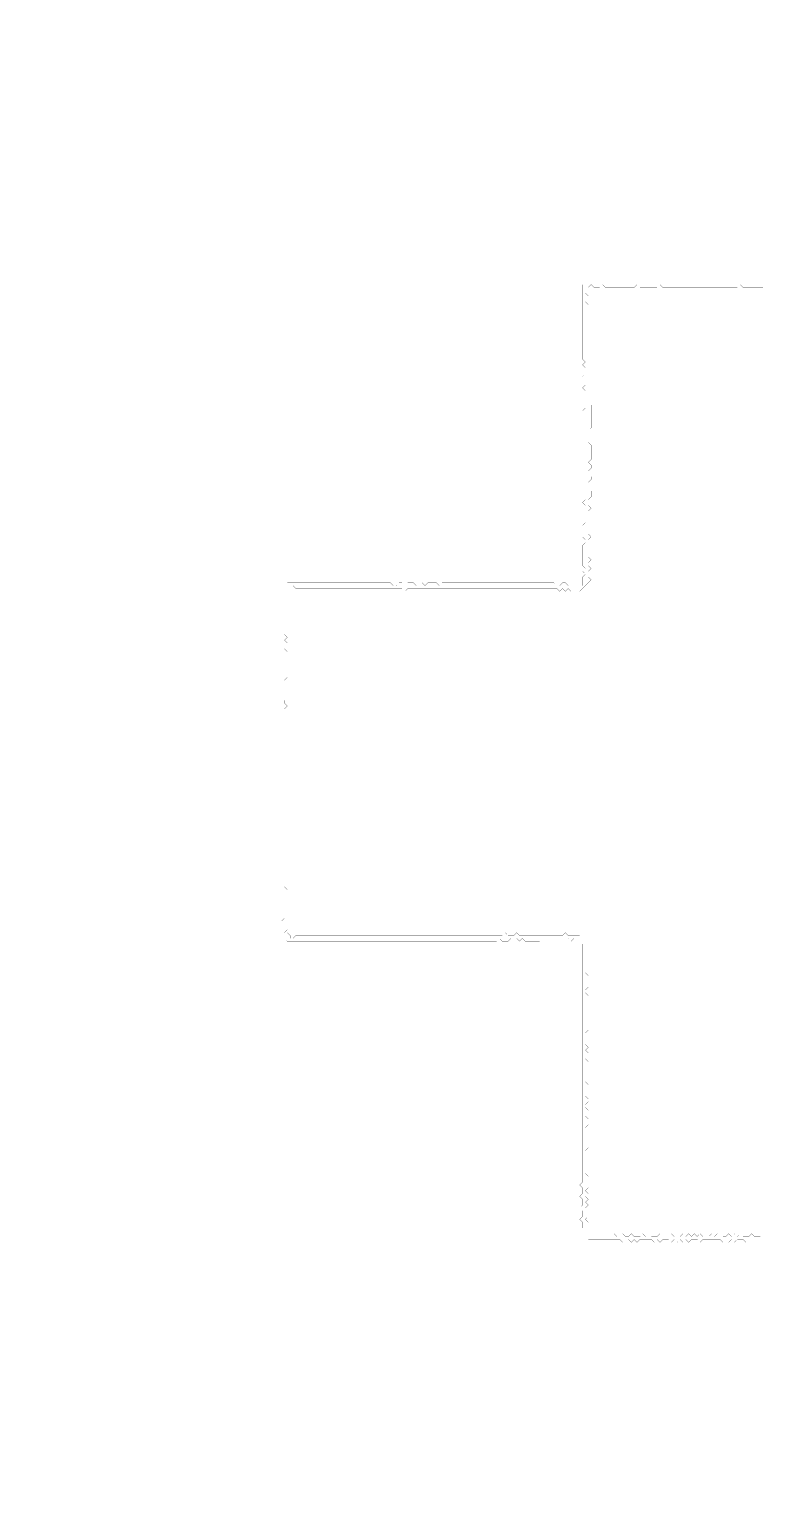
# Model space of a CAD drawing. Header units: metres. Extents: x 0 to 4981, y -4981 to 0.
# Drawn here: x 0 to 2490, y -4981 to 0 of the extents above; entities that cross this region are included whole.
import ezdxf

# ---------------------------------------------------------------- set-up
doc = ezdxf.new("R2010")
doc.units = ezdxf.units.M
doc.layers.add('conductor', color=1, linetype='Continuous')
doc.layers.add('substrate', color=5, linetype='Continuous')

msp = doc.modelspace()

# ---------------------------------------------------------------- linework, layer by layer
at = {"layer": 'conductor', "const_width": 0.5}
msp.add_lwpolyline([(2495, -877.1), (2485.3, -877.1), (2475.5, -877.1), (2465.8, -877.1), (2456, -877.1), (2446.3, -877.1), (2436.5, -877.1), (2426.8, -877.1), (2417, -867.4), (2407.3, -877.1), (2397.5, -877.1), (2387.8, -877.1), (2378, -877.1), (2368.3, -877.1), (2358.6, -877.1), (2348.8, -877.1), (2339.1, -877.1), (2329.3, -877.1), (2319.6, -877.1), (2309.8, -877.1), (2300.1, -877.1), (2290.3, -877.1), (2280.6, -877.1), (2270.8, -877.1), (2261.1, -877.1), (2251.3, -877.1), (2241.6, -877.1), (2231.9, -877.1), (2222.1, -877.1), (2212.4, -877.1), (2202.6, -877.1), (2192.9, -877.1), (2183.1, -877.1), (2173.4, -877.1), (2163.6, -877.1), (2153.9, -877.1), (2144.1, -867.4), (2134.4, -877.1), (2124.6, -877.1), (2114.9, -877.1), (2105.2, -877.1), (2095.4, -877.1), (2085.7, -877.1), (2075.9, -877.1), (2066.2, -867.4), (2056.4, -877.1), (2046.7, -877.1), (2036.9, -877.1), (2027.2, -877.1), (2017.4, -877.1), (2007.7, -877.1), (1997.9, -877.1), (1988.2, -877.1), (1978.5, -877.1), (1968.7, -877.1), (1959, -877.1), (1949.2, -867.4), (1939.5, -877.1), (1929.7, -877.1), (1920, -877.1), (1910.2, -867.4), (1900.5, -867.4), (1890.7, -877.1), (1890.7, -886.9), (1890.7, -896.6), (1900.5, -906.4), (1900.5, -916.1), (1890.7, -925.9), (1900.5, -935.6), (1900.5, -945.4), (1900.5, -955.1), (1900.5, -964.9), (1900.5, -974.6), (1900.5, -984.4), (1900.5, -994.1), (1900.5, -1003.8), (1900.5, -1013.6), (1900.5, -1023.3), (1900.5, -1033.1), (1900.5, -1042.8), (1900.5, -1052.6), (1900.5, -1062.3), (1900.5, -1072.1), (1900.5, -1081.8), (1900.5, -1091.6), (1900.5, -1101.3), (1900.5, -1111.1), (1900.5, -1120.8), (1900.5, -1130.5), (1900.5, -1140.3), (1900.5, -1150), (1900.5, -1159.8), (1900.5, -1169.5), (1900.5, -1179.3), (1900.5, -1189), (1900.5, -1198.8), (1900.5, -1208.5), (1900.5, -1218.3), (1900.5, -1228), (1900.5, -1237.8), (1900.5, -1247.5), (1900.5, -1257.2), (1900.5, -1267), (1910.2, -1276.7), (1910.2, -1286.5), (1910.2, -1296.2), (1910.2, -1306), (1910.2, -1315.7), (1910.2, -1325.5), (1910.2, -1335.2), (1910.2, -1345), (1910.2, -1354.7), (1900.5, -1364.5), (1900.5, -1374.2), (1900.5, -1383.9), (1900.5, -1393.7), (1900.5, -1403.4), (1910.2, -1413.2), (1910.2, -1422.9), (1910.2, -1432.7), (1910.2, -1442.4), (1910.2, -1452.2), (1910.2, -1461.9), (1900.5, -1471.7), (1910.2, -1481.4), (1910.2, -1491.2), (1900.5, -1500.9), (1900.5, -1510.6), (1910.2, -1520.4), (1910.2, -1530.1), (1900.5, -1539.9), (1900.5, -1549.6), (1900.5, -1559.4), (1910.2, -1569.1), (1910.2, -1578.9), (1910.2, -1588.6), (1900.5, -1598.4), (1900.5, -1608.1), (1900.5, -1617.9), (1910.2, -1627.6), (1900.5, -1637.3), (1900.5, -1647.1), (1900.5, -1656.8), (1900.5, -1666.6), (1900.5, -1676.3), (1900.5, -1686.1), (1900.5, -1695.8), (1900.5, -1705.6), (1900.5, -1715.3), (1910.2, -1725.1), (1900.5, -1734.8), (1900.5, -1744.6), (1900.5, -1754.3), (1900.5, -1764), (1900.5, -1773.8), (1900.5, -1783.5), (1900.5, -1793.3), (1910.2, -1803), (1900.5, -1812.8), (1900.5, -1822.5), (1910.2, -1832.3), (1900.5, -1842), (1900.5, -1851.8), (1900.5, -1861.5), (1910.2, -1871.2), (1900.5, -1881), (1890.7, -1890.7), (1881, -1900.5), (1871.2, -1910.2), (1861.5, -1910.2), (1851.8, -1910.2), (1842, -1910.2), (1832.3, -1900.5), (1822.5, -1910.2), (1812.8, -1900.5), (1803, -1910.2), (1793.3, -1900.5), (1783.5, -1900.5), (1773.8, -1900.5), (1764, -1900.5), (1754.3, -1900.5), (1744.6, -1900.5), (1734.8, -1900.5), (1725.1, -1900.5), (1715.3, -1900.5), (1705.6, -1900.5), (1695.8, -1900.5), (1686.1, -1900.5), (1676.3, -1900.5), (1666.6, -1900.5), (1656.8, -1900.5), (1647.1, -1900.5), (1637.3, -1900.5), (1627.6, -1900.5), (1617.9, -1900.5), (1608.1, -1900.5), (1598.4, -1900.5), (1588.6, -1900.5), (1578.9, -1900.5), (1569.1, -1900.5), (1559.4, -1900.5), (1549.6, -1900.5), (1539.9, -1900.5), (1530.1, -1900.5), (1520.4, -1900.5), (1510.6, -1900.5), (1500.9, -1900.5), (1491.2, -1900.5), (1481.4, -1900.5), (1471.7, -1900.5), (1461.9, -1900.5), (1452.2, -1900.5), (1442.4, -1900.5), (1432.7, -1900.5), (1422.9, -1900.5), (1413.2, -1900.5), (1403.4, -1900.5), (1393.7, -1900.5), (1383.9, -1900.5), (1374.2, -1900.5), (1364.5, -1900.5), (1354.7, -1900.5), (1345, -1900.5), (1335.2, -1900.5), (1325.5, -1900.5), (1315.7, -1900.5), (1306, -1900.5), (1296.2, -1900.5), (1286.5, -1900.5), (1276.7, -1910.2), (1267, -1900.5), (1257.2, -1900.5), (1247.5, -1900.5), (1237.8, -1900.5), (1228, -1900.5), (1218.3, -1900.5), (1208.5, -1900.5), (1198.8, -1900.5), (1189, -1900.5), (1179.3, -1900.5), (1169.5, -1900.5), (1159.8, -1900.5), (1150, -1900.5), (1140.3, -1900.5), (1130.5, -1900.5), (1120.8, -1900.5), (1111.1, -1900.5), (1101.3, -1900.5), (1091.6, -1900.5), (1081.8, -1900.5), (1072.1, -1900.5), (1062.3, -1900.5), (1052.6, -1900.5), (1042.8, -1900.5), (1033.1, -1900.5), (1023.3, -1900.5), (1013.6, -1900.5), (1003.8, -1900.5), (994.1, -1900.5), (984.4, -1900.5), (974.6, -1900.5), (964.9, -1900.5), (955.1, -1900.5), (945.4, -1900.5), (935.6, -1900.5), (925.9, -1900.5), (916.1, -1900.5), (906.4, -1900.5), (896.6, -1890.7), (886.9, -1890.7), (877.1, -1900.5), (877.1, -1910.2), (877.1, -1920), (877.1, -1929.7), (877.1, -1939.5), (877.1, -1949.2), (877.1, -1959), (877.1, -1968.7), (877.1, -1978.5), (877.1, -1988.2), (877.1, -1997.9), (877.1, -2007.7), (877.1, -2017.4), (877.1, -2027.2), (877.1, -2036.9), (877.1, -2046.7), (867.4, -2056.4), (877.1, -2066.2), (867.4, -2075.9), (877.1, -2085.7), (877.1, -2095.4), (867.4, -2105.2), (877.1, -2114.9), (877.1, -2124.6), (877.1, -2134.4), (877.1, -2144.1), (877.1, -2153.9), (877.1, -2163.6), (877.1, -2173.4), (877.1, -2183.1), (877.1, -2192.9), (877.1, -2202.6), (867.4, -2212.4), (877.1, -2222.1), (877.1, -2231.9), (877.1, -2241.6), (877.1, -2251.3), (877.1, -2261.1), (877.1, -2270.8), (867.4, -2280.6), (867.4, -2290.3), (877.1, -2300.1), (867.4, -2309.8), (877.1, -2319.6), (877.1, -2329.3), (877.1, -2339.1), (877.1, -2348.8), (877.1, -2358.6), (877.1, -2368.3), (877.1, -2378), (877.1, -2387.8), (877.1, -2397.5), (877.1, -2407.3), (877.1, -2417), (877.1, -2426.8), (877.1, -2436.5), (877.1, -2446.3), (877.1, -2456), (877.1, -2465.8), (877.1, -2475.5), (877.1, -2485.3), (877.1, -2495), (877.1, -2504.7), (877.1, -2514.5), (877.1, -2524.2), (877.1, -2534), (877.1, -2543.7), (877.1, -2553.5), (877.1, -2563.2), (877.1, -2573), (877.1, -2582.7), (877.1, -2592.5), (867.4, -2602.2), (877.1, -2612), (877.1, -2621.7), (877.1, -2631.4), (877.1, -2641.2), (877.1, -2650.9), (877.1, -2660.7), (877.1, -2670.4), (877.1, -2680.2), (877.1, -2689.9), (877.1, -2699.7), (877.1, -2709.4), (877.1, -2719.2), (877.1, -2728.9), (877.1, -2738.7), (877.1, -2748.4), (877.1, -2758.1), (877.1, -2767.9), (877.1, -2777.6), (877.1, -2787.4), (877.1, -2797.1), (877.1, -2806.9), (877.1, -2816.6), (877.1, -2826.4), (877.1, -2836.1), (877.1, -2845.9), (877.1, -2855.6), (877.1, -2865.4), (877.1, -2875.1), (877.1, -2884.8), (877.1, -2894.6), (877.1, -2904.3), (867.4, -2914.1), (877.1, -2923.8), (877.1, -2933.6), (877.1, -2943.3), (877.1, -2953.1), (877.1, -2962.8), (877.1, -2972.6), (877.1, -2982.3), (877.1, -2992.1), (877.1, -3001.8), (877.1, -3011.5), (877.1, -3021.3), (877.1, -3031), (877.1, -3040.8), (877.1, -3050.5), (877.1, -3060.3), (867.4, -3070), (877.1, -3070), (886.9, -3079.8), (886.9, -3089.5), (896.6, -3089.5), (906.4, -3079.8), (916.1, -3079.8), (925.9, -3079.8), (935.6, -3079.8), (945.4, -3079.8), (955.1, -3079.8), (964.9, -3079.8), (974.6, -3079.8), (984.4, -3079.8), (994.1, -3079.8), (1003.8, -3079.8), (1013.6, -3079.8), (1023.3, -3079.8), (1033.1, -3079.8), (1042.8, -3079.8), (1052.6, -3079.8), (1062.3, -3079.8), (1072.1, -3079.8), (1081.8, -3079.8), (1091.6, -3079.8), (1101.3, -3079.8), (1111.1, -3079.8), (1120.8, -3079.8), (1130.5, -3079.8), (1140.3, -3079.8), (1150, -3079.8), (1159.8, -3079.8), (1169.5, -3079.8), (1179.3, -3079.8), (1189, -3079.8), (1198.8, -3079.8), (1208.5, -3079.8), (1218.3, -3079.8), (1228, -3079.8), (1237.8, -3079.8), (1247.5, -3079.8), (1257.2, -3079.8), (1267, -3079.8), (1276.7, -3079.8), (1286.5, -3079.8), (1296.2, -3079.8), (1306, -3079.8), (1315.7, -3079.8), (1325.5, -3079.8), (1335.2, -3079.8), (1345, -3079.8), (1354.7, -3079.8), (1364.5, -3079.8), (1374.2, -3079.8), (1383.9, -3079.8), (1393.7, -3079.8), (1403.4, -3079.8), (1413.2, -3079.8), (1422.9, -3079.8), (1432.7, -3079.8), (1442.4, -3079.8), (1452.2, -3079.8), (1461.9, -3079.8), (1471.7, -3079.8), (1481.4, -3079.8), (1491.2, -3079.8), (1500.9, -3079.8), (1510.6, -3079.8), (1520.4, -3079.8), (1530.1, -3079.8), (1539.9, -3079.8), (1549.6, -3079.8), (1559.4, -3079.8), (1569.1, -3079.8), (1578.9, -3079.8), (1588.6, -3079.8), (1598.4, -3079.8), (1608.1, -3079.8), (1617.9, -3070), (1627.6, -3079.8), (1637.3, -3079.8), (1647.1, -3079.8), (1656.8, -3070), (1666.6, -3079.8), (1676.3, -3079.8), (1686.1, -3079.8), (1695.8, -3079.8), (1705.6, -3079.8), (1715.3, -3079.8), (1725.1, -3079.8), (1734.8, -3079.8), (1744.6, -3079.8), (1754.3, -3079.8), (1764, -3079.8), (1773.8, -3079.8), (1783.5, -3079.8), (1793.3, -3079.8), (1803, -3079.8), (1812.8, -3079.8), (1822.5, -3070), (1832.3, -3079.8), (1842, -3079.8), (1851.8, -3079.8), (1861.5, -3079.8), (1871.2, -3079.8), (1881, -3089.5), (1890.7, -3099.3), (1890.7, -3109), (1890.7, -3118.8), (1900.5, -3128.5), (1900.5, -3138.2), (1900.5, -3148), (1890.7, -3157.7), (1890.7, -3167.5), (1900.5, -3177.2), (1890.7, -3187), (1890.7, -3196.7), (1890.7, -3206.5), (1900.5, -3216.2), (1900.5, -3226), (1900.5, -3235.7), (1900.5, -3245.4), (1900.5, -3255.2), (1890.7, -3264.9), (1890.7, -3274.7), (1900.5, -3284.4), (1900.5, -3294.2), (1900.5, -3303.9), (1900.5, -3313.7), (1900.5, -3323.4), (1900.5, -3333.2), (1900.5, -3342.9), (1900.5, -3352.7), (1900.5, -3362.4), (1900.5, -3372.1), (1900.5, -3381.9), (1900.5, -3391.6), (1900.5, -3401.4), (1890.7, -3411.1), (1890.7, -3420.9), (1890.7, -3430.6), (1890.7, -3440.4), (1890.7, -3450.1), (1900.5, -3459.9), (1890.7, -3469.6), (1900.5, -3479.4), (1900.5, -3489.1), (1890.7, -3498.8), (1900.5, -3508.6), (1900.5, -3518.3), (1900.5, -3528.1), (1900.5, -3537.8), (1900.5, -3547.6), (1900.5, -3557.3), (1900.5, -3567.1), (1890.7, -3576.8), (1900.5, -3586.6), (1900.5, -3596.3), (1900.5, -3606.1), (1900.5, -3615.8), (1890.7, -3625.5), (1900.5, -3635.3), (1900.5, -3645), (1890.7, -3654.8), (1890.7, -3664.5), (1900.5, -3674.3), (1900.5, -3684), (1890.7, -3693.8), (1900.5, -3703.5), (1900.5, -3713.3), (1900.5, -3723), (1890.7, -3732.8), (1900.5, -3742.5), (1900.5, -3752.2), (1900.5, -3762), (1900.5, -3771.7), (1900.5, -3781.5), (1900.5, -3791.2), (1900.5, -3801), (1890.7, -3810.7), (1900.5, -3820.5), (1900.5, -3830.2), (1900.5, -3840), (1900.5, -3849.7), (1900.5, -3859.5), (1900.5, -3869.2), (1900.5, -3878.9), (1890.7, -3888.7), (1900.5, -3898.4), (1900.5, -3908.2), (1900.5, -3917.9), (1900.5, -3927.7), (1900.5, -3937.4), (1890.7, -3947.2), (1900.5, -3956.9), (1890.7, -3966.7), (1900.5, -3976.4), (1890.7, -3986.2), (1900.5, -3995.9), (1890.7, -4005.6), (1900.5, -4015.4), (1900.5, -4025.1), (1900.5, -4034.9), (1890.7, -4044.6), (1900.5, -4054.4), (1900.5, -4064.1), (1900.5, -4073.9), (1900.5, -4083.6), (1910.2, -4093.4), (1920, -4093.4), (1929.7, -4093.4), (1939.5, -4093.4), (1949.2, -4093.4), (1959, -4093.4), (1968.7, -4093.4), (1978.5, -4093.4), (1988.2, -4093.4), (1997.9, -4103.1), (2007.7, -4093.4), (2017.4, -4093.4), (2027.2, -4103.1), (2036.9, -4103.1), (2046.7, -4093.4), (2056.4, -4103.1), (2066.2, -4103.1), (2075.9, -4103.1), (2085.7, -4093.4), (2095.4, -4103.1), (2105.2, -4093.4), (2114.9, -4103.1), (2124.6, -4103.1), (2134.4, -4103.1), (2144.1, -4093.4), (2153.9, -4093.4), (2163.6, -4093.4), (2173.4, -4093.4), (2183.1, -4093.4), (2192.9, -4103.1), (2202.6, -4093.4), (2212.4, -4103.1), (2222.1, -4093.4), (2231.9, -4103.1), (2241.6, -4093.4), (2251.3, -4103.1), (2261.1, -4093.4), (2270.8, -4103.1), (2280.6, -4093.4), (2290.3, -4103.1), (2300.1, -4093.4), (2309.8, -4103.1), (2319.6, -4093.4), (2329.3, -4103.1), (2339.1, -4093.4), (2348.8, -4093.4), (2358.6, -4103.1), (2368.3, -4103.1), (2378, -4093.4), (2387.8, -4103.1), (2397.5, -4093.4), (2407.3, -4103.1), (2417, -4093.4), (2426.8, -4103.1), (2436.5, -4103.1), (2446.3, -4103.1), (2456, -4093.4), (2465.8, -4103.1), (2475.5, -4103.1), (2485.3, -4103.1), (2495, -4093.4)], dxfattribs=at)
msp.add_lwpolyline([(1900.5, -877.1), (1910.2, -867.4), (1920, -877.1), (1910.2, -886.9)], close=True, dxfattribs=at)
at = {"layer": 'substrate', "const_width": 0.5}
for points in [[(2495, 0), (2485.3, 0), (2475.5, 0), (2465.8, 0), (2456, 0), (2446.3, 0), (2436.5, 0), (2426.8, 0), (2417, 0), (2407.3, 0), (2397.5, 0), (2387.8, 0), (2378, 0), (2368.3, 0), (2358.6, 0), (2348.8, 0), (2339.1, 0), (2329.3, 0), (2319.6, 0), (2309.8, 0), (2300.1, 0), (2290.3, 0), (2280.6, 0), (2270.8, 0), (2261.1, 0), (2251.3, 0), (2241.6, 0), (2231.9, 0), (2222.1, 0), (2212.4, 0), (2202.6, 0), (2192.9, 0), (2183.1, 0), (2173.4, 0), (2163.6, 0), (2153.9, 0), (2144.1, 0), (2134.4, 0), (2124.6, 0), (2114.9, 0), (2105.2, 0), (2095.4, 0), (2085.7, 0), (2075.9, 0), (2066.2, 0), (2056.4, 0), (2046.7, 0), (2036.9, 0), (2027.2, 0), (2017.4, 0), (2007.7, 0), (1997.9, 0), (1988.2, 0), (1978.5, 0), (1968.7, 0), (1959, 0), (1949.2, 0), (1939.5, 0), (1929.7, 0), (1920, 0), (1910.2, 0), (1900.5, 0), (1890.7, 0), (1881, 0), (1871.2, 0), (1861.5, 0), (1851.8, 0), (1842, 0), (1832.3, 0), (1822.5, 0), (1812.8, 0), (1803, 0), (1793.3, 0), (1783.5, 0), (1773.8, 0), (1764, 0), (1754.3, 0), (1744.6, 0), (1734.8, 0), (1725.1, 0), (1715.3, 0), (1705.6, 0), (1695.8, 0), (1686.1, 0), (1676.3, 0), (1666.6, 0), (1656.8, 0), (1647.1, 0), (1637.3, 0), (1627.6, 0), (1617.9, 0), (1608.1, 0), (1598.4, 0), (1588.6, 0), (1578.9, 0), (1569.1, 0), (1559.4, 0), (1549.6, 0), (1539.9, 0), (1530.1, 0), (1520.4, 0), (1510.6, 0), (1500.9, 0), (1491.2, 0), (1481.4, 0), (1471.7, 0), (1461.9, 0), (1452.2, 0), (1442.4, 0), (1432.7, 0), (1422.9, 0), (1413.2, 0), (1403.4, 0), (1393.7, 0), (1383.9, 0), (1374.2, 0), (1364.5, 0), (1354.7, 0), (1345, 0), (1335.2, 0), (1325.5, 0), (1315.7, 0), (1306, 0), (1296.2, 0), (1286.5, 0), (1276.7, 0), (1267, 0), (1257.2, 0), (1247.5, 0), (1237.8, 0), (1228, 0), (1218.3, 0), (1208.5, 0), (1198.8, 0), (1189, 0), (1179.3, 0), (1169.5, 0), (1159.8, 0), (1150, 0), (1140.3, 0), (1130.5, 0), (1120.8, 0), (1111.1, 0), (1101.3, 0), (1091.6, 0), (1081.8, 0), (1072.1, 0), (1062.3, 0), (1052.6, 0), (1042.8, 0), (1033.1, 0), (1023.3, 0), (1013.6, 0), (1003.8, 0), (994.1, 0), (984.4, 0), (974.6, 0), (964.9, 0), (955.1, 0), (945.4, 0), (935.6, 0), (925.9, 0), (916.1, 0), (906.4, 0), (896.6, 0), (886.9, 0), (877.1, 0), (867.4, 0), (857.7, 0), (847.9, 0), (838.2, 0), (828.4, 0), (818.7, 0), (808.9, 0), (799.2, 0), (789.4, 0), (779.7, 0), (769.9, 0), (760.2, 0), (750.4, 0), (740.7, 0), (731, 0), (721.2, 0), (711.5, 0), (701.7, 0), (692, 0), (682.2, 0), (672.5, 0), (662.7, 0), (653, 0), (643.2, 0), (633.5, 0), (623.8, 0), (614, 0), (604.3, 0), (594.5, 0), (584.8, 0), (575, 0), (565.3, 0), (555.5, 0), (545.8, 0), (536, 0), (526.3, 0), (516.5, 0), (506.8, 0), (497.1, 0), (487.3, 0), (477.6, 0), (467.8, 0), (458.1, 0), (448.3, 0), (438.6, 0), (428.8, 0), (419.1, 0), (409.3, 0), (399.6, 0), (389.8, 0), (380.1, 0), (370.4, 0), (360.6, 0), (350.9, 0), (341.1, 0), (331.4, 0), (321.6, 0), (311.9, 0), (302.1, 0), (292.4, 0), (282.6, 0), (272.9, 0), (263.1, 0), (253.4, 0), (243.7, 0), (233.9, 0), (224.2, 0), (214.4, 0), (204.7, 0), (194.9, 0), (185.2, 0), (175.4, 0), (165.7, 0), (155.9, 0), (146.2, 0), (136.4, 0), (126.7, 0), (117, 0), (107.2, 0), (97.5, 0), (87.7, 0), (78, 0), (68.2, 0), (58.5, 0), (48.7, 0), (39, 0), (29.2, 0), (19.5, 0), (9.7, 0), (0, 0), (0, -9.7), (0, -19.5), (0, -29.2), (0, -39), (0, -48.7), (0, -58.5), (0, -68.2), (0, -78), (0, -87.7), (0, -97.5), (0, -107.2), (0, -117), (0, -126.7), (0, -136.4), (0, -146.2), (0, -155.9), (0, -165.7), (0, -175.4), (0, -185.2), (0, -194.9), (0, -204.7), (0, -214.4), (0, -224.2), (0, -233.9), (0, -243.7), (0, -253.4), (0, -263.1), (0, -272.9), (0, -282.6), (0, -292.4), (0, -302.1), (0, -311.9), (0, -321.6), (0, -331.4), (0, -341.1), (0, -350.9), (0, -360.6), (0, -370.4), (0, -380.1), (0, -389.8), (0, -399.6), (0, -409.3), (0, -419.1), (0, -428.8), (0, -438.6), (0, -448.3), (0, -458.1), (0, -467.8), (0, -477.6), (0, -487.3), (0, -497.1), (0, -506.8), (0, -516.5), (0, -526.3), (0, -536), (0, -545.8), (0, -555.5), (0, -565.3), (0, -575), (0, -584.8), (0, -594.5), (0, -604.3), (0, -614), (0, -623.8), (0, -633.5), (0, -643.2), (0, -653), (0, -662.7), (0, -672.5), (0, -682.2), (0, -692), (0, -701.7), (0, -711.5), (0, -721.2), (0, -731), (0, -740.7), (0, -750.4), (0, -760.2), (0, -769.9), (0, -779.7), (0, -789.4), (0, -799.2), (0, -808.9), (0, -818.7), (0, -828.4), (0, -838.2), (0, -847.9), (0, -857.7), (0, -867.4), (0, -877.1), (0, -886.9), (0, -896.6), (0, -906.4), (0, -916.1), (0, -925.9), (0, -935.6), (0, -945.4), (0, -955.1), (0, -964.9), (0, -974.6), (0, -984.4), (0, -994.1), (0, -1003.8), (0, -1013.6), (0, -1023.3), (0, -1033.1), (0, -1042.8), (0, -1052.6), (0, -1062.3), (0, -1072.1), (0, -1081.8), (0, -1091.6), (0, -1101.3), (0, -1111.1), (0, -1120.8), (0, -1130.5), (0, -1140.3), (0, -1150), (0, -1159.8), (0, -1169.5), (0, -1179.3), (0, -1189), (0, -1198.8), (0, -1208.5), (0, -1218.3), (0, -1228), (0, -1237.8), (0, -1247.5), (0, -1257.2), (0, -1267), (0, -1276.7), (0, -1286.5), (0, -1296.2), (0, -1306), (0, -1315.7), (0, -1325.5), (0, -1335.2), (0, -1345), (0, -1354.7), (0, -1364.5), (0, -1374.2), (0, -1383.9), (0, -1393.7), (0, -1403.4), (0, -1413.2), (0, -1422.9), (0, -1432.7), (0, -1442.4), (0, -1452.2), (0, -1461.9), (0, -1471.7), (0, -1481.4), (0, -1491.2), (0, -1500.9), (0, -1510.6), (0, -1520.4), (0, -1530.1), (0, -1539.9), (0, -1549.6), (0, -1559.4), (0, -1569.1), (0, -1578.9), (0, -1588.6), (0, -1598.4), (0, -1608.1), (0, -1617.9), (0, -1627.6), (0, -1637.3), (0, -1647.1), (0, -1656.8), (0, -1666.6), (0, -1676.3), (0, -1686.1), (0, -1695.8), (0, -1705.6), (0, -1715.3), (0, -1725.1), (0, -1734.8), (0, -1744.6), (0, -1754.3), (0, -1764), (0, -1773.8), (0, -1783.5), (0, -1793.3), (0, -1803), (0, -1812.8), (0, -1822.5), (0, -1832.3), (0, -1842), (0, -1851.8), (0, -1861.5), (0, -1871.2), (0, -1881), (0, -1890.7), (0, -1900.5), (0, -1910.2), (0, -1920), (0, -1929.7), (0, -1939.5), (0, -1949.2), (0, -1959), (0, -1968.7), (0, -1978.5), (0, -1988.2), (0, -1997.9), (0, -2007.7), (0, -2017.4), (0, -2027.2), (0, -2036.9), (0, -2046.7), (0, -2056.4), (0, -2066.2), (0, -2075.9), (0, -2085.7), (0, -2095.4), (0, -2105.2), (0, -2114.9), (0, -2124.6), (0, -2134.4), (0, -2144.1), (0, -2153.9), (0, -2163.6), (0, -2173.4), (0, -2183.1), (0, -2192.9), (0, -2202.6), (0, -2212.4), (0, -2222.1), (0, -2231.9), (0, -2241.6), (0, -2251.3), (0, -2261.1), (0, -2270.8), (0, -2280.6), (0, -2290.3), (0, -2300.1), (0, -2309.8), (0, -2319.6), (0, -2329.3), (0, -2339.1), (0, -2348.8), (0, -2358.6), (0, -2368.3), (0, -2378), (0, -2387.8), (0, -2397.5), (0, -2407.3), (0, -2417), (0, -2426.8), (0, -2436.5), (0, -2446.3), (0, -2456), (0, -2465.8), (0, -2475.5), (0, -2485.3), (0, -2495), (0, -2504.7), (0, -2514.5), (0, -2524.2), (0, -2534), (0, -2543.7), (0, -2553.5), (0, -2563.2), (0, -2573), (0, -2582.7), (0, -2592.5), (0, -2602.2), (0, -2612), (0, -2621.7), (0, -2631.4), (0, -2641.2), (0, -2650.9), (0, -2660.7), (0, -2670.4), (0, -2680.2), (0, -2689.9), (0, -2699.7), (0, -2709.4), (0, -2719.2), (0, -2728.9), (0, -2738.7), (0, -2748.4), (0, -2758.1), (0, -2767.9), (0, -2777.6), (0, -2787.4), (0, -2797.1), (0, -2806.9), (0, -2816.6), (0, -2826.4), (0, -2836.1), (0, -2845.9), (0, -2855.6), (0, -2865.4), (0, -2875.1), (0, -2884.8), (0, -2894.6), (0, -2904.3), (0, -2914.1), (0, -2923.8), (0, -2933.6), (0, -2943.3), (0, -2953.1), (0, -2962.8), (0, -2972.6), (0, -2982.3), (0, -2992.1), (0, -3001.8), (0, -3011.5), (0, -3021.3), (0, -3031), (0, -3040.8), (0, -3050.5), (0, -3060.3), (0, -3070), (0, -3079.8), (0, -3089.5), (0, -3099.3), (0, -3109), (0, -3118.8), (0, -3128.5), (0, -3138.2), (0, -3148), (0, -3157.7), (0, -3167.5), (0, -3177.2), (0, -3187), (0, -3196.7), (0, -3206.5), (0, -3216.2), (0, -3226), (0, -3235.7), (0, -3245.4), (0, -3255.2), (0, -3264.9), (0, -3274.7), (0, -3284.4), (0, -3294.2), (0, -3303.9), (0, -3313.7), (0, -3323.4), (0, -3333.2), (0, -3342.9), (0, -3352.7), (0, -3362.4), (0, -3372.1), (0, -3381.9), (0, -3391.6), (0, -3401.4), (0, -3411.1), (0, -3420.9), (0, -3430.6), (0, -3440.4), (0, -3450.1), (0, -3459.9), (0, -3469.6), (0, -3479.4), (0, -3489.1), (0, -3498.8), (0, -3508.6), (0, -3518.3), (0, -3528.1), (0, -3537.8), (0, -3547.6), (0, -3557.3), (0, -3567.1), (0, -3576.8), (0, -3586.6), (0, -3596.3), (0, -3606.1), (0, -3615.8), (0, -3625.5), (0, -3635.3), (0, -3645), (0, -3654.8), (0, -3664.5), (0, -3674.3), (0, -3684), (0, -3693.8), (0, -3703.5), (0, -3713.3), (0, -3723), (0, -3732.8), (0, -3742.5), (0, -3752.2), (0, -3762), (0, -3771.7), (0, -3781.5), (0, -3791.2), (0, -3801), (0, -3810.7), (0, -3820.5), (0, -3830.2), (0, -3840), (0, -3849.7), (0, -3859.5), (0, -3869.2), (0, -3878.9), (0, -3888.7), (0, -3898.4), (0, -3908.2), (0, -3917.9), (0, -3927.7), (0, -3937.4), (0, -3947.2), (0, -3956.9), (0, -3966.7), (0, -3976.4), (0, -3986.2), (0, -3995.9), (0, -4005.6), (0, -4015.4), (0, -4025.1), (0, -4034.9), (0, -4044.6), (0, -4054.4), (0, -4064.1), (0, -4073.9), (0, -4083.6), (0, -4093.4), (0, -4103.1), (0, -4112.9), (0, -4122.6), (0, -4132.3), (0, -4142.1), (0, -4151.8), (0, -4161.6), (0, -4171.3), (0, -4181.1), (0, -4190.8), (0, -4200.6), (0, -4210.3), (0, -4220.1), (0, -4229.8), (0, -4239.6), (0, -4249.3), (0, -4259), (0, -4268.8), (0, -4278.5), (0, -4288.3), (0, -4298), (0, -4307.8), (0, -4317.5), (0, -4327.3), (0, -4337), (0, -4346.8), (0, -4356.5), (0, -4366.2), (0, -4376), (0, -4385.7), (0, -4395.5), (0, -4405.2), (0, -4415), (0, -4424.7), (0, -4434.5), (0, -4444.2), (0, -4454), (0, -4463.7), (0, -4473.5), (0, -4483.2), (0, -4492.9), (0, -4502.7), (0, -4512.4), (0, -4522.2), (0, -4531.9), (0, -4541.7), (0, -4551.4), (0, -4561.2), (0, -4570.9), (0, -4580.7), (0, -4590.4), (0, -4600.2), (0, -4609.9), (0, -4619.6), (0, -4629.4), (0, -4639.1), (0, -4648.9), (0, -4658.6), (0, -4668.4), (0, -4678.1), (0, -4687.9), (0, -4697.6), (0, -4707.4), (0, -4717.1), (0, -4726.9), (0, -4736.6), (0, -4746.3), (0, -4756.1), (0, -4765.8), (0, -4775.6), (0, -4785.3), (0, -4795.1), (0, -4804.8), (0, -4814.6), (0, -4824.3), (0, -4834.1), (0, -4843.8), (0, -4853.6), (0, -4863.3), (0, -4873), (0, -4882.8), (0, -4892.5), (0, -4902.3), (0, -4912), (0, -4921.8), (0, -4931.5), (0, -4941.3), (0, -4951), (0, -4960.8), (0, -4970.5), (0, -4980.3), (9.7, -4980.3), (19.5, -4980.3), (29.2, -4980.3), (39, -4980.3), (48.7, -4980.3), (58.5, -4980.3), (68.2, -4980.3), (78, -4980.3), (87.7, -4980.3), (97.5, -4980.3), (107.2, -4980.3), (117, -4980.3), (126.7, -4980.3), (136.4, -4980.3), (146.2, -4980.3), (155.9, -4980.3), (165.7, -4980.3), (175.4, -4980.3), (185.2, -4980.3), (194.9, -4980.3), (204.7, -4980.3), (214.4, -4980.3), (224.2, -4980.3), (233.9, -4980.3), (243.7, -4980.3), (253.4, -4980.3), (263.1, -4980.3), (272.9, -4980.3), (282.6, -4980.3), (292.4, -4980.3), (302.1, -4980.3), (311.9, -4980.3), (321.6, -4980.3), (331.4, -4980.3), (341.1, -4980.3), (350.9, -4980.3), (360.6, -4980.3), (370.4, -4980.3), (380.1, -4980.3), (389.8, -4980.3), (399.6, -4980.3), (409.3, -4980.3), (419.1, -4980.3), (428.8, -4980.3), (438.6, -4980.3), (448.3, -4980.3), (458.1, -4980.3), (467.8, -4980.3), (477.6, -4980.3), (487.3, -4980.3), (497.1, -4980.3), (506.8, -4980.3), (516.5, -4980.3), (526.3, -4980.3), (536, -4980.3), (545.8, -4980.3), (555.5, -4980.3), (565.3, -4980.3), (575, -4980.3), (584.8, -4980.3), (594.5, -4980.3), (604.3, -4980.3), (614, -4980.3), (623.8, -4980.3), (633.5, -4980.3), (643.2, -4980.3), (653, -4980.3), (662.7, -4980.3), (672.5, -4980.3), (682.2, -4980.3), (692, -4980.3), (701.7, -4980.3), (711.5, -4980.3), (721.2, -4980.3), (731, -4980.3), (740.7, -4980.3), (750.4, -4980.3), (760.2, -4980.3), (769.9, -4980.3), (779.7, -4980.3), (789.4, -4980.3), (799.2, -4980.3), (808.9, -4980.3), (818.7, -4980.3), (828.4, -4980.3), (838.2, -4980.3), (847.9, -4980.3), (857.7, -4980.3), (867.4, -4980.3), (877.1, -4980.3), (886.9, -4980.3), (896.6, -4980.3), (906.4, -4980.3), (916.1, -4980.3), (925.9, -4980.3), (935.6, -4980.3), (945.4, -4980.3), (955.1, -4980.3), (964.9, -4980.3), (974.6, -4980.3), (984.4, -4980.3), (994.1, -4980.3), (1003.8, -4980.3), (1013.6, -4980.3), (1023.3, -4980.3), (1033.1, -4980.3), (1042.8, -4980.3), (1052.6, -4980.3), (1062.3, -4980.3), (1072.1, -4980.3), (1081.8, -4980.3), (1091.6, -4980.3), (1101.3, -4980.3), (1111.1, -4980.3), (1120.8, -4980.3), (1130.5, -4980.3), (1140.3, -4980.3), (1150, -4980.3), (1159.8, -4980.3), (1169.5, -4980.3), (1179.3, -4980.3), (1189, -4980.3), (1198.8, -4980.3), (1208.5, -4980.3), (1218.3, -4980.3), (1228, -4980.3), (1237.8, -4980.3), (1247.5, -4980.3), (1257.2, -4980.3), (1267, -4980.3), (1276.7, -4980.3), (1286.5, -4980.3), (1296.2, -4980.3), (1306, -4980.3), (1315.7, -4980.3), (1325.5, -4980.3), (1335.2, -4980.3), (1345, -4980.3), (1354.7, -4980.3), (1364.5, -4980.3), (1374.2, -4980.3), (1383.9, -4980.3), (1393.7, -4980.3), (1403.4, -4980.3), (1413.2, -4980.3), (1422.9, -4980.3), (1432.7, -4980.3), (1442.4, -4980.3), (1452.2, -4980.3), (1461.9, -4980.3), (1471.7, -4980.3), (1481.4, -4980.3), (1491.2, -4980.3), (1500.9, -4980.3), (1510.6, -4980.3), (1520.4, -4980.3), (1530.1, -4980.3), (1539.9, -4980.3), (1549.6, -4980.3), (1559.4, -4980.3), (1569.1, -4980.3), (1578.9, -4980.3), (1588.6, -4980.3), (1598.4, -4980.3), (1608.1, -4980.3), (1617.9, -4980.3), (1627.6, -4980.3), (1637.3, -4980.3), (1647.1, -4980.3), (1656.8, -4980.3), (1666.6, -4980.3), (1676.3, -4980.3), (1686.1, -4980.3), (1695.8, -4980.3), (1705.6, -4980.3), (1715.3, -4980.3), (1725.1, -4980.3), (1734.8, -4980.3), (1744.6, -4980.3), (1754.3, -4980.3), (1764, -4980.3), (1773.8, -4980.3), (1783.5, -4980.3), (1793.3, -4980.3), (1803, -4980.3), (1812.8, -4980.3), (1822.5, -4980.3), (1832.3, -4980.3), (1842, -4980.3), (1851.8, -4980.3), (1861.5, -4980.3), (1871.2, -4980.3), (1881, -4980.3), (1890.7, -4980.3), (1900.5, -4980.3), (1910.2, -4980.3), (1920, -4980.3), (1929.7, -4980.3), (1939.5, -4980.3), (1949.2, -4980.3), (1959, -4980.3), (1968.7, -4980.3), (1978.5, -4980.3), (1988.2, -4980.3), (1997.9, -4980.3), (2007.7, -4980.3), (2017.4, -4980.3), (2027.2, -4980.3), (2036.9, -4980.3), (2046.7, -4980.3), (2056.4, -4980.3), (2066.2, -4980.3), (2075.9, -4980.3), (2085.7, -4980.3), (2095.4, -4980.3), (2105.2, -4980.3), (2114.9, -4980.3), (2124.6, -4980.3), (2134.4, -4980.3), (2144.1, -4980.3), (2153.9, -4980.3), (2163.6, -4980.3), (2173.4, -4980.3), (2183.1, -4980.3), (2192.9, -4980.3), (2202.6, -4980.3), (2212.4, -4980.3), (2222.1, -4980.3), (2231.9, -4980.3), (2241.6, -4980.3), (2251.3, -4980.3), (2261.1, -4980.3), (2270.8, -4980.3), (2280.6, -4980.3), (2290.3, -4980.3), (2300.1, -4980.3), (2309.8, -4980.3), (2319.6, -4980.3), (2329.3, -4980.3), (2339.1, -4980.3), (2348.8, -4980.3), (2358.6, -4980.3), (2368.3, -4980.3), (2378, -4980.3), (2387.8, -4980.3), (2397.5, -4980.3), (2407.3, -4980.3), (2417, -4980.3), (2426.8, -4980.3), (2436.5, -4980.3), (2446.3, -4980.3), (2456, -4980.3), (2465.8, -4980.3), (2475.5, -4980.3), (2485.3, -4980.3), (2495, -4980.3)], [(2495, -4122.6), (2485.3, -4122.6), (2475.5, -4122.6), (2465.8, -4122.6), (2456, -4122.6), (2446.3, -4122.6), (2436.5, -4122.6), (2426.8, -4112.9), (2417, -4112.9), (2407.3, -4112.9), (2397.5, -4122.6), (2387.8, -4112.9), (2378, -4122.6), (2368.3, -4122.6), (2358.6, -4122.6), (2348.8, -4112.9), (2339.1, -4112.9), (2329.3, -4112.9), (2319.6, -4112.9), (2309.8, -4112.9), (2300.1, -4112.9), (2290.3, -4112.9), (2280.6, -4122.6), (2270.8, -4112.9), (2261.1, -4112.9), (2251.3, -4112.9), (2241.6, -4122.6), (2231.9, -4112.9), (2222.1, -4122.6), (2212.4, -4112.9), (2202.6, -4122.6), (2192.9, -4112.9), (2183.1, -4122.6), (2173.4, -4112.9), (2163.6, -4112.9), (2153.9, -4112.9), (2144.1, -4122.6), (2134.4, -4112.9), (2124.6, -4122.6), (2114.9, -4112.9), (2105.2, -4112.9), (2095.4, -4112.9), (2085.7, -4112.9), (2075.9, -4112.9), (2066.2, -4122.6), (2056.4, -4112.9), (2046.7, -4122.6), (2036.9, -4112.9), (2027.2, -4122.6), (2017.4, -4122.6), (2007.7, -4112.9), (1997.9, -4112.9), (1988.2, -4112.9), (1978.5, -4112.9), (1968.7, -4112.9), (1959, -4112.9), (1949.2, -4112.9), (1939.5, -4112.9), (1929.7, -4112.9), (1920, -4112.9), (1910.2, -4112.9), (1900.5, -4112.9), (1890.7, -4103.1), (1890.7, -4093.4), (1881, -4093.4), (1871.2, -4083.6), (1881, -4073.9), (1881, -4064.1), (1881, -4054.4), (1871.2, -4044.6), (1881, -4034.9), (1881, -4025.1), (1881, -4015.4), (1871.2, -4005.6), (1881, -3995.9), (1881, -3986.2), (1881, -3976.4), (1871.2, -3966.7), (1881, -3956.9), (1881, -3947.2), (1881, -3937.4), (1871.2, -3927.7), (1881, -3917.9), (1881, -3908.2), (1881, -3898.4), (1881, -3888.7), (1881, -3878.9), (1881, -3869.2), (1881, -3859.5), (1881, -3849.7), (1881, -3840), (1881, -3830.2), (1881, -3820.5), (1881, -3810.7), (1881, -3801), (1881, -3791.2), (1881, -3781.5), (1881, -3771.7), (1881, -3762), (1881, -3752.2), (1881, -3742.5), (1881, -3732.8), (1881, -3723), (1881, -3713.3), (1881, -3703.5), (1881, -3693.8), (1881, -3684), (1881, -3674.3), (1881, -3664.5), (1881, -3654.8), (1881, -3645), (1881, -3635.3), (1881, -3625.5), (1881, -3615.8), (1881, -3606.1), (1881, -3596.3), (1881, -3586.6), (1881, -3576.8), (1881, -3567.1), (1881, -3557.3), (1881, -3547.6), (1881, -3537.8), (1881, -3528.1), (1881, -3518.3), (1881, -3508.6), (1881, -3498.8), (1881, -3489.1), (1881, -3479.4), (1881, -3469.6), (1881, -3459.9), (1881, -3450.1), (1881, -3440.4), (1881, -3430.6), (1881, -3420.9), (1881, -3411.1), (1881, -3401.4), (1881, -3391.6), (1881, -3381.9), (1881, -3372.1), (1881, -3362.4), (1881, -3352.7), (1881, -3342.9), (1881, -3333.2), (1881, -3323.4), (1881, -3313.7), (1881, -3303.9), (1881, -3294.2), (1881, -3284.4), (1881, -3274.7), (1881, -3264.9), (1881, -3255.2), (1881, -3245.4), (1881, -3235.7), (1881, -3226), (1881, -3216.2), (1881, -3206.5), (1881, -3196.7), (1881, -3187), (1881, -3177.2), (1881, -3167.5), (1881, -3157.7), (1881, -3148), (1881, -3138.2), (1881, -3128.5), (1881, -3118.8), (1881, -3109), (1871.2, -3099.3), (1861.5, -3089.5), (1851.8, -3089.5), (1842, -3099.3), (1832.3, -3089.5), (1822.5, -3089.5), (1812.8, -3089.5), (1803, -3089.5), (1793.3, -3089.5), (1783.5, -3089.5), (1773.8, -3089.5), (1764, -3089.5), (1754.3, -3089.5), (1744.6, -3089.5), (1734.8, -3099.3), (1725.1, -3099.3), (1715.3, -3099.3), (1705.6, -3099.3), (1695.8, -3099.3), (1686.1, -3099.3), (1676.3, -3089.5), (1666.6, -3099.3), (1656.8, -3089.5), (1647.1, -3089.5), (1637.3, -3089.5), (1627.6, -3099.3), (1617.9, -3099.3), (1608.1, -3099.3), (1598.4, -3089.5), (1588.6, -3099.3), (1578.9, -3099.3), (1569.1, -3099.3), (1559.4, -3099.3), (1549.6, -3099.3), (1539.9, -3099.3), (1530.1, -3099.3), (1520.4, -3099.3), (1510.6, -3099.3), (1500.9, -3099.3), (1491.2, -3099.3), (1481.4, -3099.3), (1471.7, -3099.3), (1461.9, -3099.3), (1452.2, -3099.3), (1442.4, -3099.3), (1432.7, -3099.3), (1422.9, -3099.3), (1413.2, -3099.3), (1403.4, -3099.3), (1393.7, -3099.3), (1383.9, -3099.3), (1374.2, -3099.3), (1364.5, -3099.3), (1354.7, -3099.3), (1345, -3099.3), (1335.2, -3099.3), (1325.5, -3099.3), (1315.7, -3099.3), (1306, -3099.3), (1296.2, -3099.3), (1286.5, -3099.3), (1276.7, -3099.3), (1267, -3099.3), (1257.2, -3099.3), (1247.5, -3099.3), (1237.8, -3099.3), (1228, -3099.3), (1218.3, -3099.3), (1208.5, -3099.3), (1198.8, -3099.3), (1189, -3099.3), (1179.3, -3099.3), (1169.5, -3099.3), (1159.8, -3099.3), (1150, -3099.3), (1140.3, -3099.3), (1130.5, -3099.3), (1120.8, -3099.3), (1111.1, -3099.3), (1101.3, -3099.3), (1091.6, -3099.3), (1081.8, -3099.3), (1072.1, -3099.3), (1062.3, -3099.3), (1052.6, -3099.3), (1042.8, -3099.3), (1033.1, -3099.3), (1023.3, -3099.3), (1013.6, -3099.3), (1003.8, -3099.3), (994.1, -3099.3), (984.4, -3099.3), (974.6, -3099.3), (964.9, -3099.3), (955.1, -3099.3), (945.4, -3099.3), (935.6, -3099.3), (925.9, -3099.3), (916.1, -3099.3), (906.4, -3099.3), (896.6, -3099.3), (886.9, -3099.3), (877.1, -3099.3), (867.4, -3089.5), (857.7, -3079.8), (857.7, -3070), (857.7, -3060.3), (857.7, -3050.5), (857.7, -3040.8), (857.7, -3031), (867.4, -3021.3), (857.7, -3011.5), (857.7, -3001.8), (857.7, -2992.1), (857.7, -2982.3), (857.7, -2972.6), (857.7, -2962.8), (857.7, -2953.1), (857.7, -2943.3), (857.7, -2933.6), (857.7, -2923.8), (857.7, -2914.1), (857.7, -2904.3), (857.7, -2894.6), (857.7, -2884.8), (857.7, -2875.1), (857.7, -2865.4), (857.7, -2855.6), (857.7, -2845.9), (857.7, -2836.1), (857.7, -2826.4), (857.7, -2816.6), (857.7, -2806.9), (857.7, -2797.1), (857.7, -2787.4), (857.7, -2777.6), (857.7, -2767.9), (857.7, -2758.1), (857.7, -2748.4), (857.7, -2738.7), (857.7, -2728.9), (857.7, -2719.2), (857.7, -2709.4), (857.7, -2699.7), (857.7, -2689.9), (857.7, -2680.2), (857.7, -2670.4), (857.7, -2660.7), (857.7, -2650.9), (857.7, -2641.2), (857.7, -2631.4), (857.7, -2621.7), (857.7, -2612), (857.7, -2602.2), (857.7, -2592.5), (857.7, -2582.7), (857.7, -2573), (857.7, -2563.2), (857.7, -2553.5), (857.7, -2543.7), (857.7, -2534), (857.7, -2524.2), (857.7, -2514.5), (857.7, -2504.7), (857.7, -2495), (857.7, -2485.3), (857.7, -2475.5), (857.7, -2465.8), (857.7, -2456), (857.7, -2446.3), (857.7, -2436.5), (857.7, -2426.8), (857.7, -2417), (857.7, -2407.3), (857.7, -2397.5), (857.7, -2387.8), (857.7, -2378), (857.7, -2368.3), (857.7, -2358.6), (857.7, -2348.8), (857.7, -2339.1), (857.7, -2329.3), (857.7, -2319.6), (857.7, -2309.8), (857.7, -2300.1), (857.7, -2290.3), (857.7, -2280.6), (857.7, -2270.8), (857.7, -2261.1), (857.7, -2251.3), (857.7, -2241.6), (857.7, -2231.9), (857.7, -2222.1), (857.7, -2212.4), (857.7, -2202.6), (857.7, -2192.9), (857.7, -2183.1), (857.7, -2173.4), (857.7, -2163.6), (857.7, -2153.9), (857.7, -2144.1), (857.7, -2134.4), (857.7, -2124.6), (857.7, -2114.9), (857.7, -2105.2), (857.7, -2095.4), (857.7, -2085.7), (857.7, -2075.9), (857.7, -2066.2), (857.7, -2056.4), (857.7, -2046.7), (857.7, -2036.9), (857.7, -2027.2), (857.7, -2017.4), (857.7, -2007.7), (857.7, -1997.9), (857.7, -1988.2), (857.7, -1978.5), (857.7, -1968.7), (857.7, -1959), (857.7, -1949.2), (857.7, -1939.5), (857.7, -1929.7), (857.7, -1920), (857.7, -1910.2), (857.7, -1900.5), (867.4, -1890.7), (877.1, -1881), (886.9, -1881), (896.6, -1881), (906.4, -1881), (916.1, -1881), (925.9, -1881), (935.6, -1881), (945.4, -1881), (955.1, -1881), (964.9, -1881), (974.6, -1881), (984.4, -1881), (994.1, -1881), (1003.8, -1881), (1013.6, -1881), (1023.3, -1881), (1033.1, -1881), (1042.8, -1881), (1052.6, -1881), (1062.3, -1881), (1072.1, -1881), (1081.8, -1881), (1091.6, -1881), (1101.3, -1881), (1111.1, -1881), (1120.8, -1881), (1130.5, -1881), (1140.3, -1881), (1150, -1881), (1159.8, -1881), (1169.5, -1881), (1179.3, -1881), (1189, -1881), (1198.8, -1881), (1208.5, -1881), (1218.3, -1881), (1228, -1881), (1237.8, -1890.7), (1247.5, -1890.7), (1257.2, -1881), (1267, -1881), (1276.7, -1890.7), (1286.5, -1881), (1296.2, -1881), (1306, -1881), (1315.7, -1890.7), (1325.5, -1890.7), (1335.2, -1881), (1345, -1890.7), (1354.7, -1881), (1364.5, -1881), (1374.2, -1881), (1383.9, -1881), (1393.7, -1890.7), (1403.4, -1881), (1413.2, -1881), (1422.9, -1881), (1432.7, -1881), (1442.4, -1881), (1452.2, -1881), (1461.9, -1881), (1471.7, -1881), (1481.4, -1881), (1491.2, -1881), (1500.9, -1881), (1510.6, -1881), (1520.4, -1881), (1530.1, -1881), (1539.9, -1881), (1549.6, -1881), (1559.4, -1881), (1569.1, -1881), (1578.9, -1881), (1588.6, -1881), (1598.4, -1881), (1608.1, -1881), (1617.9, -1881), (1627.6, -1881), (1637.3, -1881), (1647.1, -1881), (1656.8, -1881), (1666.6, -1881), (1676.3, -1881), (1686.1, -1881), (1695.8, -1881), (1705.6, -1881), (1715.3, -1881), (1725.1, -1881), (1734.8, -1881), (1744.6, -1881), (1754.3, -1881), (1764, -1881), (1773.8, -1881), (1783.5, -1881), (1793.3, -1890.7), (1803, -1890.7), (1812.8, -1881), (1822.5, -1881), (1832.3, -1890.7), (1842, -1890.7), (1851.8, -1890.7), (1861.5, -1890.7), (1871.2, -1890.7), (1881, -1890.7), (1881, -1881), (1881, -1871.2), (1881, -1861.5), (1890.7, -1851.8), (1881, -1842), (1890.7, -1832.3), (1881, -1822.5), (1881, -1812.8), (1881, -1803), (1881, -1793.3), (1881, -1783.5), (1881, -1773.8), (1881, -1764), (1881, -1754.3), (1890.7, -1744.6), (1890.7, -1734.8), (1881, -1725.1), (1890.7, -1715.3), (1890.7, -1705.6), (1890.7, -1695.8), (1881, -1686.1), (1890.7, -1676.3), (1890.7, -1666.6), (1890.7, -1656.8), (1890.7, -1647.1), (1890.7, -1637.3), (1890.7, -1627.6), (1890.7, -1617.9), (1881, -1608.1), (1890.7, -1598.4), (1890.7, -1588.6), (1890.7, -1578.9), (1890.7, -1569.1), (1890.7, -1559.4), (1890.7, -1549.6), (1890.7, -1539.9), (1890.7, -1530.1), (1890.7, -1520.4), (1890.7, -1510.6), (1890.7, -1500.9), (1890.7, -1491.2), (1890.7, -1481.4), (1890.7, -1471.7), (1890.7, -1461.9), (1890.7, -1452.2), (1890.7, -1442.4), (1890.7, -1432.7), (1890.7, -1422.9), (1890.7, -1413.2), (1890.7, -1403.4), (1890.7, -1393.7), (1890.7, -1383.9), (1890.7, -1374.2), (1890.7, -1364.5), (1890.7, -1354.7), (1890.7, -1345), (1890.7, -1335.2), (1890.7, -1325.5), (1890.7, -1315.7), (1890.7, -1306), (1881, -1296.2), (1890.7, -1286.5), (1890.7, -1276.7), (1890.7, -1267), (1890.7, -1257.2), (1890.7, -1247.5), (1890.7, -1237.8), (1890.7, -1228), (1881, -1218.3), (1890.7, -1208.5), (1890.7, -1198.8), (1890.7, -1189), (1881, -1179.3), (1890.7, -1169.5), (1890.7, -1159.8), (1890.7, -1150), (1881, -1140.3), (1890.7, -1130.5), (1881, -1120.8), (1881, -1111.1), (1881, -1101.3), (1881, -1091.6), (1881, -1081.8), (1881, -1072.1), (1881, -1062.3), (1881, -1052.6), (1881, -1042.8), (1881, -1033.1), (1881, -1023.3), (1881, -1013.6), (1881, -1003.8), (1881, -994.1), (1881, -984.4), (1881, -974.6), (1881, -964.9), (1881, -955.1), (1881, -945.4), (1881, -935.6), (1881, -925.9), (1881, -916.1), (1881, -906.4), (1881, -896.6), (1881, -886.9), (1881, -877.1), (1881, -867.4), (1890.7, -857.7), (1900.5, -857.7), (1910.2, -857.7), (1920, -857.7), (1929.7, -857.7), (1939.5, -857.7), (1949.2, -857.7), (1959, -857.7), (1968.7, -857.7), (1978.5, -857.7), (1988.2, -857.7), (1997.9, -857.7), (2007.7, -857.7), (2017.4, -857.7), (2027.2, -857.7), (2036.9, -857.7), (2046.7, -857.7), (2056.4, -857.7), (2066.2, -857.7), (2075.9, -857.7), (2085.7, -857.7), (2095.4, -857.7), (2105.2, -857.7), (2114.9, -857.7), (2124.6, -857.7), (2134.4, -857.7), (2144.1, -857.7), (2153.9, -857.7), (2163.6, -857.7), (2173.4, -857.7), (2183.1, -857.7), (2192.9, -857.7), (2202.6, -857.7), (2212.4, -857.7), (2222.1, -857.7), (2231.9, -857.7), (2241.6, -857.7), (2251.3, -857.7), (2261.1, -857.7), (2270.8, -857.7), (2280.6, -857.7), (2290.3, -857.7), (2300.1, -857.7), (2309.8, -857.7), (2319.6, -857.7), (2329.3, -857.7), (2339.1, -857.7), (2348.8, -857.7), (2358.6, -857.7), (2368.3, -857.7), (2378, -857.7), (2387.8, -857.7), (2397.5, -857.7), (2407.3, -857.7), (2417, -857.7), (2426.8, -857.7), (2436.5, -857.7), (2446.3, -857.7), (2456, -857.7), (2465.8, -857.7), (2475.5, -857.7), (2485.3, -857.7), (2495, -857.7)]]:
    msp.add_lwpolyline(points, dxfattribs=at)

doc.saveas('drawing.dxf')
